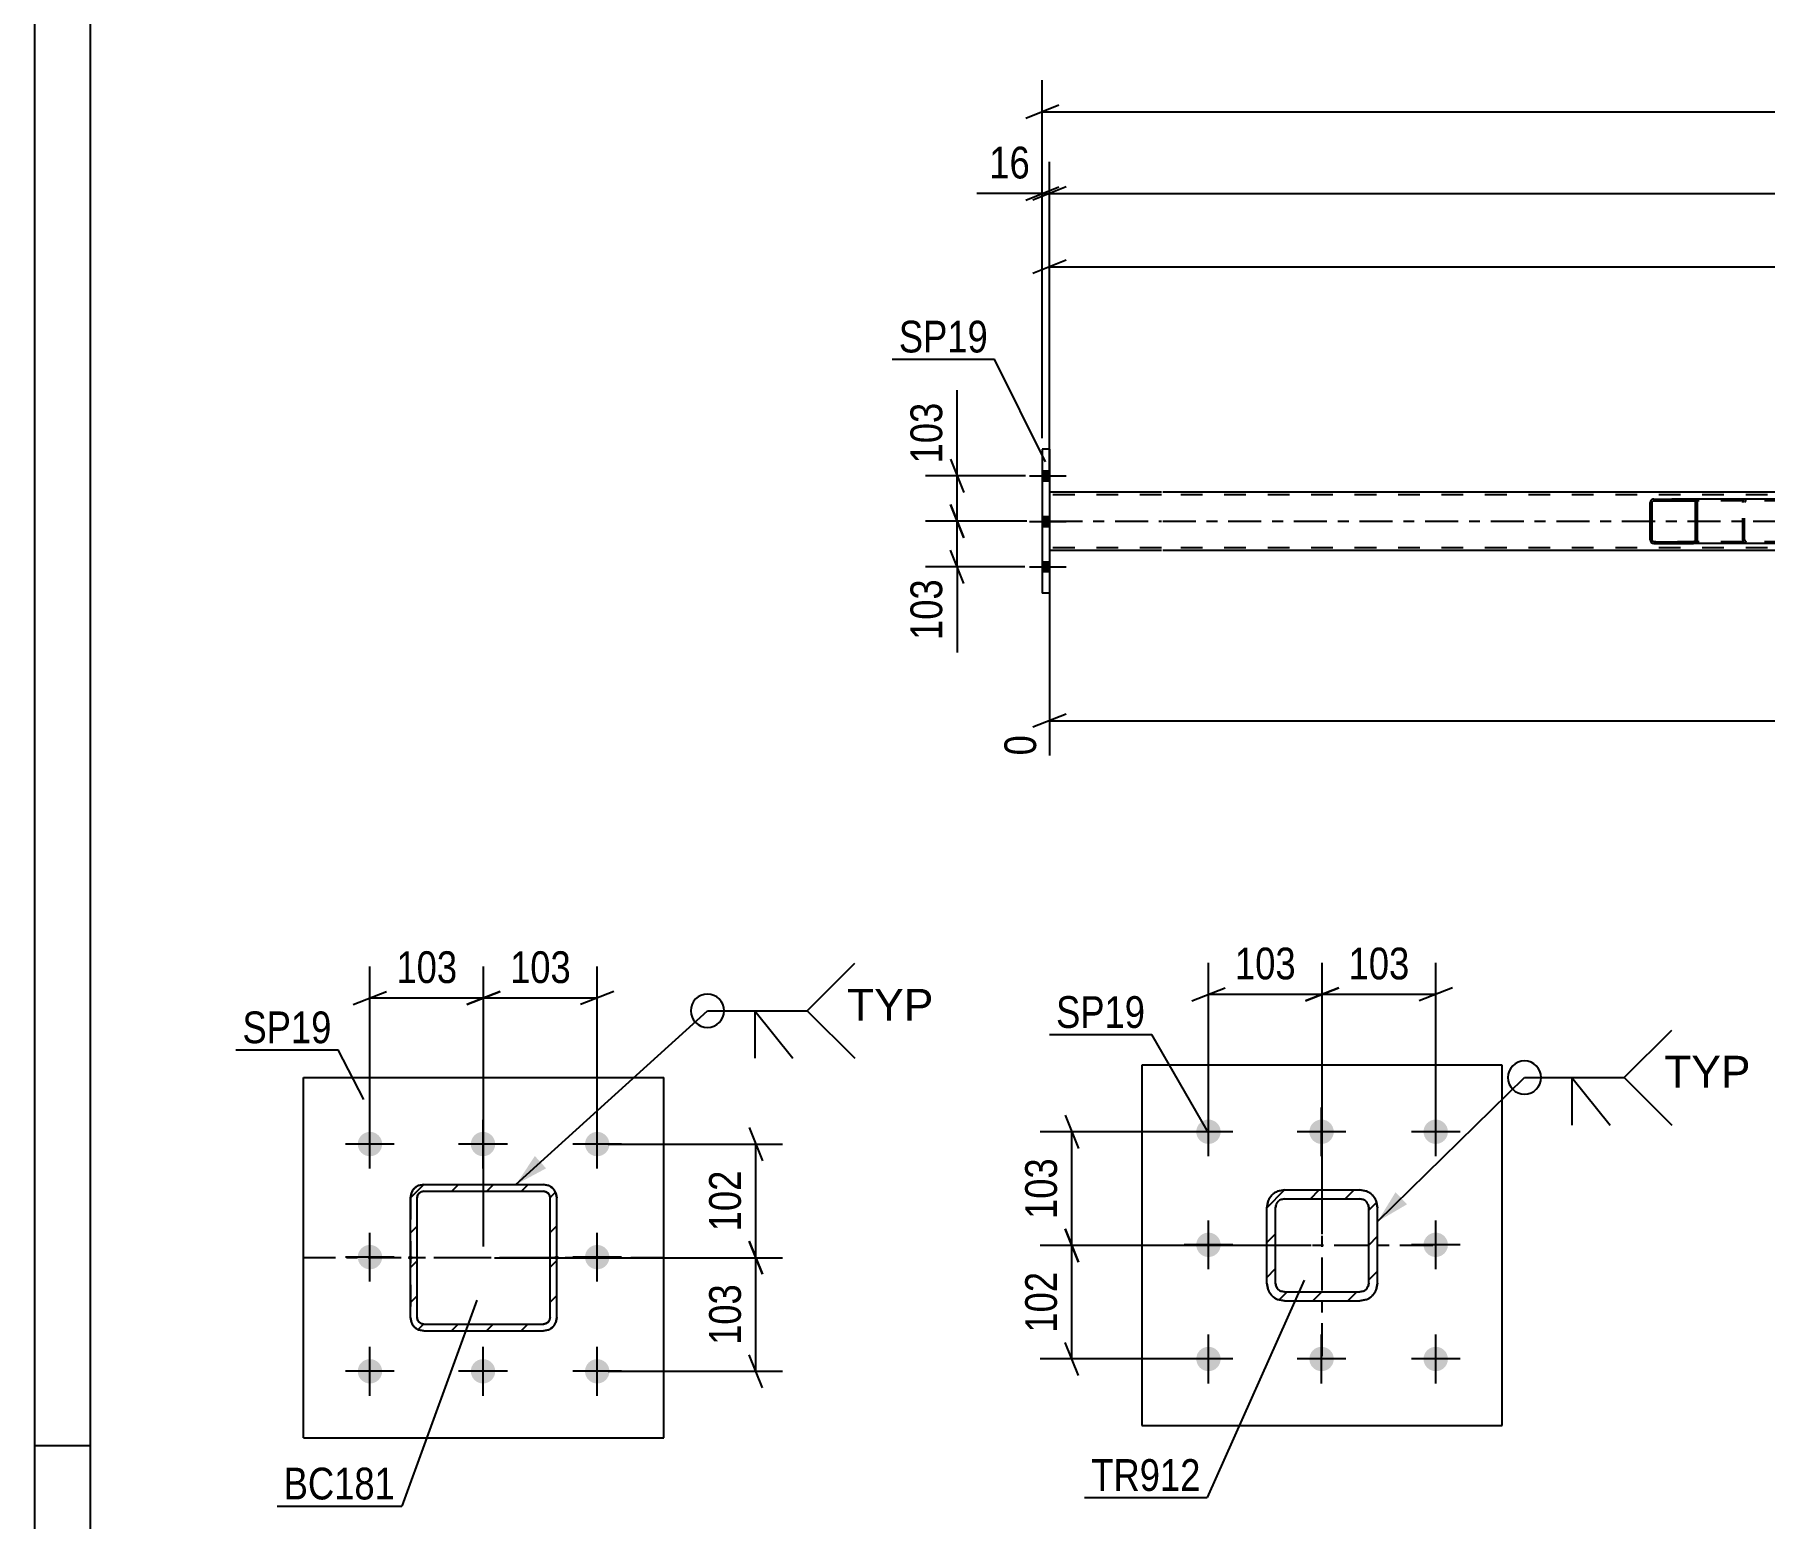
# Model space of a CAD drawing. Header units: millimetres. Extents: x 0 to 841, y 0 to 594.
# Drawn here: x 0 to 156, y 142.4 to 276.3 of the extents above; entities that cross this region are included whole.
import ezdxf

# ---------------------------------------------------------------- set-up
doc = ezdxf.new("R2010")
doc.units = ezdxf.units.MM
doc.linetypes.add('DXK_LINE_DOT2', pattern=[3.9198, 1.9599, -1.9599])
doc.linetypes.add('DXK_LINE_DOT3', pattern=[5.9187, 2.979, -0.9799, 0.9799, -0.9799])
doc.styles.add('Arial', font='ARIAL.TTF', dxfattribs={"height": 0.2})
doc.styles.add('Arial Narrow', font='ARIALN.TTF', dxfattribs={"height": 0.2})

# ---------------------------------------------------------------- blocks, each defined once
blk = doc.blocks.new('Unknown-318889357-1133')
at = {"color": 5, "linetype": 'Continuous'}
for p, q in [((0, 594), (0, 0)), ((5, 589), (5, 5)), ((5, 149), (0, 149))]:
    blk.add_line(p, q, dxfattribs=at)
blk = doc.blocks.new('Bolt-318889357-7244 - 7151')
at = {"linetype": 'Continuous'}
for points in [[(105.89, 176.23, -1), (105.89, 178.43, -1)], [(116.09, 176.23, -1), (116.09, 178.43, -1)], [(126.39, 176.23, -1), (126.39, 178.43, -1)], [(105.89, 166.03, -1), (105.89, 168.23, -1)], [(126.39, 166.03, -1), (126.39, 168.23, -1)], [(105.89, 155.73, -1), (105.89, 157.93, -1)], [(116.09, 155.73, -1), (116.09, 157.93, -1)], [(126.39, 155.73, -1), (126.39, 157.93, -1)]]:
    blk.add_hatch(color=1, dxfattribs=at).paths.add_polyline_path(points)
at = {"color": 1, "linetype": 'Continuous'}
for p, q in [((105.89, 175.13), (105.89, 179.53)), ((116.09, 175.13), (116.09, 179.53)), ((126.39, 175.13), (126.39, 179.53)), ((108.09, 177.33), (103.69, 177.33)), ((118.29, 177.33), (113.89, 177.33)), ((128.59, 177.33), (124.19, 177.33)), ((105.89, 164.93), (105.89, 169.33)), ((126.39, 164.93), (126.39, 169.33)), ((108.09, 167.13), (103.69, 167.13)), ((128.59, 167.13), (124.19, 167.13)), ((105.89, 154.63), (105.89, 159.03)), ((116.09, 154.63), (116.09, 159.03)), ((126.39, 154.63), (126.39, 159.03)), ((108.09, 156.83), (103.69, 156.83)), ((118.29, 156.83), (113.89, 156.83)), ((128.59, 156.83), (124.19, 156.83))]:
    blk.add_line(p, q, dxfattribs=at)
blk = doc.blocks.new('Part-318889357-7188 - 7151')
at = {"color": 2, "linetype": 'Continuous'}
for p, q in [((132.39, 183.33), (99.89, 183.33)), ((99.89, 183.33), (99.89, 150.83)), ((132.39, 150.83), (132.39, 183.33)), ((99.89, 150.83), (132.39, 150.83))]:
    blk.add_line(p, q, dxfattribs=at)
blk = doc.blocks.new('Part-318889357-7275 - 7151')
at = {"linetype": 'Continuous'}
h = blk.add_hatch(dxfattribs=at)
h.set_pattern_fill('', scale=0.7, style=0, pattern_type=0)
h.set_pattern_definition([(45, (112.7427, 172.0783), (-1.57154, 1.57154), [])])
h.paths.add_polyline_path([(119.54, 172.08), (112.74, 172.08), (112.13, 171.96), (111.61, 171.61), (111.26, 171.09), (111.14, 170.48), (111.14, 163.68), (111.26, 163.07), (111.61, 162.55), (112.13, 162.2), (112.74, 162.08), (119.54, 162.08), (120.15, 162.2), (120.67, 162.55), (121.02, 163.07), (121.14, 163.68), (121.14, 170.48), (121.02, 171.09), (120.67, 171.61), (120.15, 171.96)])
h.paths.add_polyline_path([(120.28, 170.78), (120.34, 170.48), (120.34, 163.68), (120.28, 163.37), (120.11, 163.11), (119.85, 162.94), (119.54, 162.88), (112.74, 162.88), (112.44, 162.94), (112.18, 163.11), (112, 163.37), (111.94, 163.68), (111.94, 170.48), (112, 170.78), (112.18, 171.04), (112.44, 171.22), (112.74, 171.28), (119.54, 171.28), (119.85, 171.22), (120.11, 171.04)])
at = {"color": 7, "linetype": 'DXK_LINE_DOT3'}
for p, q in [((116.14, 157.08), (116.14, 177.08)), ((126.14, 167.08), (106.14, 167.08))]:
    blk.add_line(p, q, dxfattribs=at)
at = {"color": 7, "linetype": 'DXK_LINE_DOT2'}
for p, q in [((112.13, 171.96), (112.74, 172.08)), ((112.74, 172.08), (119.54, 172.08)), ((119.54, 172.08), (120.15, 171.96)), ((111.14, 170.48), (111.26, 171.09)), ((111.14, 163.68), (111.14, 170.48)), ((112, 170.78), (111.94, 170.48)), ((111.94, 163.68), (111.94, 170.48)), ((112.74, 171.28), (112.44, 171.22)), ((112.74, 171.28), (119.54, 171.28)), ((119.85, 171.22), (119.54, 171.28)), ((120.34, 170.48), (120.28, 170.78)), ((120.34, 163.68), (120.34, 170.48)), ((121.02, 171.09), (121.14, 170.48)), ((121.14, 163.68), (121.14, 170.48)), ((111.26, 163.07), (111.14, 163.68)), ((111.94, 163.68), (112, 163.37)), ((112.44, 162.94), (112.74, 162.88)), ((112.74, 162.88), (119.54, 162.88)), ((119.54, 162.88), (119.85, 162.94)), ((120.28, 163.37), (120.34, 163.68)), ((121.14, 163.68), (121.02, 163.07)), ((112.74, 162.08), (112.13, 162.2)), ((112.74, 162.08), (119.54, 162.08)), ((120.15, 162.2), (119.54, 162.08))]:
    blk.add_line(p, q, dxfattribs=at)
at = {"color": 2, "linetype": 'Continuous'}
for p, q in [((112.74, 172.08), (112.13, 171.96)), ((112.74, 172.08), (119.54, 172.08)), ((120.15, 171.96), (119.54, 172.08)), ((111.26, 171.09), (111.14, 170.48)), ((111.14, 163.68), (111.14, 170.48)), ((111.94, 170.48), (112, 170.78)), ((111.94, 163.68), (111.94, 170.48)), ((112.44, 171.22), (112.74, 171.28)), ((112.74, 171.28), (119.54, 171.28)), ((119.54, 171.28), (119.85, 171.22)), ((120.28, 170.78), (120.34, 170.48)), ((120.34, 163.68), (120.34, 170.48)), ((121.14, 170.48), (121.02, 171.09)), ((121.14, 163.68), (121.14, 170.48)), ((111.14, 163.68), (111.26, 163.07)), ((112, 163.37), (111.94, 163.68)), ((112.74, 162.88), (112.44, 162.94)), ((112.74, 162.88), (119.54, 162.88)), ((119.85, 162.94), (119.54, 162.88)), ((120.34, 163.68), (120.28, 163.37)), ((121.02, 163.07), (121.14, 163.68)), ((112.13, 162.2), (112.74, 162.08)), ((112.74, 162.08), (119.54, 162.08)), ((119.54, 162.08), (120.15, 162.2))]:
    blk.add_line(p, q, dxfattribs=at)
at = {"color": 7, "linetype": 'DXK_LINE_DOT2'}
for centre, radius, start, end in [((112.74, 170.48), 1.6, 112.5, 157.5), ((119.54, 170.48), 1.6, 22.5, 67.5), ((112.74, 170.48), 0.8, 112.5, 157.5), ((119.54, 170.48), 0.8, 22.5, 67.5), ((112.74, 163.68), 1.6, 202.5, 247.5), ((112.74, 163.68), 0.8, 202.5, 247.5), ((119.54, 163.68), 0.8, 292.5, 337.5), ((119.54, 163.68), 1.6, 292.5, 337.5)]:
    blk.add_arc(centre, radius, start, end, dxfattribs=at)
at = {"color": 2, "linetype": 'Continuous'}
for centre, radius, start, end in [((112.74, 170.48), 1.6, 112.5, 157.5), ((119.54, 170.48), 1.6, 22.5, 67.5), ((112.74, 170.48), 0.8, 112.5, 157.5), ((119.54, 170.48), 0.8, 22.5, 67.5), ((112.74, 163.68), 1.6, 202.5, 247.5), ((112.74, 163.68), 0.8, 202.5, 247.5), ((119.54, 163.68), 0.8, 292.5, 337.5), ((119.54, 163.68), 1.6, 292.5, 337.5)]:
    blk.add_arc(centre, radius, start, end, dxfattribs=at)
blk = doc.blocks.new('Part-318889357-2939 - 2780')
at = {"color": 2, "linetype": 'Continuous'}
for p, q in [((91.54, 238.91), (90.9, 238.91)), ((90.9, 238.91), (90.9, 225.91)), ((91.54, 238.91), (91.54, 225.91)), ((91.54, 225.91), (90.9, 225.91))]:
    blk.add_line(p, q, dxfattribs=at)
blk = doc.blocks.new('Part-318889357-2941 - 2780')
at = {"linetype": 'Continuous'}
h = blk.add_hatch(dxfattribs=at)
h.set_pattern_fill('', scale=0.7, style=0, pattern_type=0)
h.set_pattern_definition([(45, (149.9633, 234.2122), (-1.57154, 1.57154), [])])
h.paths.add_polyline_path([(149.99, 234.09), (149.96, 234.21), (149.89, 234.32), (149.78, 234.39), (149.65, 234.41), (146.07, 234.41), (145.94, 234.39), (145.83, 234.32), (145.76, 234.21), (145.73, 234.09), (145.73, 230.73), (145.76, 230.61), (145.83, 230.5), (145.94, 230.43), (146.07, 230.41), (149.65, 230.41), (149.78, 230.43), (149.89, 230.5), (149.96, 230.61), (149.99, 230.73)])
h.paths.add_polyline_path([(149.81, 230.67), (149.77, 230.62), (149.71, 230.58), (149.65, 230.57), (146.07, 230.57), (146.01, 230.58), (145.95, 230.62), (145.92, 230.67), (145.9, 230.73), (145.9, 234.09), (145.92, 234.15), (145.95, 234.2), (146.01, 234.24), (146.07, 234.25), (149.65, 234.25), (149.71, 234.24), (149.77, 234.2), (149.81, 234.15), (149.82, 234.09), (149.82, 230.73)])
at = {"color": 2, "linetype": 'Continuous'}
for p, q in [((145.76, 234.21), (145.73, 234.09)), ((145.73, 230.73), (145.73, 234.09)), ((145.9, 234.09), (145.92, 234.15)), ((145.9, 230.73), (145.9, 234.09)), ((145.92, 234.15), (145.95, 234.2)), ((146.07, 234.41), (145.94, 234.39)), ((145.95, 234.2), (146.01, 234.24)), ((146.01, 234.24), (146.07, 234.25)), ((146.07, 234.41), (149.65, 234.41)), ((146.07, 234.25), (149.65, 234.25)), ((157.35, 234.41), (149.65, 234.41)), ((149.78, 234.39), (149.65, 234.41)), ((149.65, 234.25), (149.71, 234.24)), ((149.71, 234.24), (149.77, 234.2)), ((149.77, 234.2), (149.81, 234.15)), ((149.81, 234.15), (149.82, 234.09)), ((149.82, 230.73), (149.82, 234.09)), ((149.99, 234.09), (149.96, 234.21)), ((149.99, 230.73), (149.99, 234.09)), ((145.73, 230.73), (145.76, 230.61)), ((145.92, 230.67), (145.9, 230.73)), ((145.95, 230.62), (145.92, 230.67)), ((145.94, 230.43), (146.07, 230.41)), ((146.01, 230.58), (145.95, 230.62)), ((146.07, 230.57), (146.01, 230.58)), ((146.07, 230.57), (149.65, 230.57)), ((146.07, 230.41), (149.65, 230.41)), ((149.71, 230.58), (149.65, 230.57)), ((149.65, 230.41), (149.78, 230.43)), ((157.35, 230.41), (149.65, 230.41)), ((149.77, 230.62), (149.71, 230.58)), ((149.81, 230.67), (149.77, 230.62)), ((149.82, 230.73), (149.81, 230.67)), ((149.96, 230.61), (149.99, 230.73))]:
    blk.add_line(p, q, dxfattribs=at)
at = {"color": 7, "linetype": 'DXK_LINE_DOT2'}
for p, q in [((149.65, 234.41), (146.07, 234.41)), ((158, 234.25), (146.07, 234.25)), ((154.08, 234.09), (154.11, 234.21)), ((154.08, 230.73), (154.08, 234.09)), ((154.27, 234.15), (154.25, 234.09)), ((154.25, 230.73), (154.25, 234.09)), ((154.3, 234.2), (154.27, 234.15)), ((154.29, 234.39), (154.42, 234.41)), ((154.36, 234.24), (154.3, 234.2)), ((154.42, 234.25), (154.36, 234.24)), ((158, 234.41), (157.35, 234.41)), ((158, 234.41), (158.13, 234.39)), ((158.06, 234.24), (158, 234.25)), ((158.12, 234.2), (158.06, 234.24)), ((158.16, 234.15), (158.12, 234.2)), ((158.17, 234.09), (158.16, 234.15)), ((158.17, 230.73), (158.17, 234.09)), ((158.31, 234.21), (158.34, 234.09)), ((158.34, 234.09), (158.34, 230.73)), ((158, 230.57), (146.07, 230.57)), ((149.65, 230.41), (146.07, 230.41)), ((154.11, 230.61), (154.08, 230.73)), ((154.25, 230.73), (154.27, 230.67)), ((154.27, 230.67), (154.3, 230.62)), ((154.42, 230.41), (154.29, 230.43)), ((154.3, 230.62), (154.32, 230.61)), ((154.32, 230.61), (154.36, 230.58)), ((154.36, 230.58), (154.42, 230.57)), ((158, 230.41), (157.35, 230.41)), ((158, 230.57), (158.06, 230.58)), ((158.13, 230.43), (158, 230.41)), ((158.06, 230.58), (158.12, 230.62)), ((158.12, 230.62), (158.16, 230.67)), ((158.16, 230.67), (158.17, 230.73)), ((158.34, 230.73), (158.31, 230.61))]:
    blk.add_line(p, q, dxfattribs=at)
at = {"color": 2, "linetype": 'Continuous'}
for centre, start, end in [((146.06, 234.08), 110.7583, 155.68), ((149.66, 234.08), 24.32, 69.2417), ((146.06, 230.74), 204.32, 249.2417), ((149.66, 230.74), 290.7583, 335.68)]:
    blk.add_arc(centre, 0.331, start, end, dxfattribs=at)
at = {"color": 7, "linetype": 'DXK_LINE_DOT2'}
for centre, start, end in [((154.41, 234.08), 110.7583, 155.68), ((158.01, 234.08), 24.32, 69.2417), ((154.41, 230.74), 204.32, 249.2417), ((158.01, 230.74), 290.7583, 335.68)]:
    blk.add_arc(centre, 0.331, start, end, dxfattribs=at)
blk = doc.blocks.new('Part-318889357-3009 - 2780')
at = {"color": 2, "linetype": 'Continuous'}
for p, q in [((101.66, 235.05), (91.54, 235.05)), ((239.54, 235.05), (101.76, 235.05)), ((101.66, 229.77), (91.54, 229.77)), ((239.54, 229.77), (101.76, 229.77))]:
    blk.add_line(p, q, dxfattribs=at)
at = {"color": 7, "linetype": 'DXK_LINE_DOT2'}
for p, q in [((91.54, 235.05), (91.54, 229.77)), ((101.66, 234.81), (91.54, 234.81)), ((763.88, 234.81), (101.76, 234.81)), ((101.66, 230.01), (91.54, 230.01)), ((763.88, 230.01), (101.76, 230.01))]:
    blk.add_line(p, q, dxfattribs=at)
at = {"color": 7, "linetype": 'DXK_LINE_DOT3'}
for p, q in [((91.54, 232.41), (101.66, 232.41)), ((101.76, 232.41), (763.88, 232.41))]:
    blk.add_line(p, q, dxfattribs=at)
blk = doc.blocks.new('Bolt-318889357-3056 - 2780')
at = {"linetype": 'Continuous'}
for points in [[(91.54, 236.07), (91.54, 236.95), (90.9, 236.95), (90.9, 236.07)], [(91.54, 236.07), (91.54, 236.95), (90.9, 236.95), (90.9, 236.07)], [(91.54, 236.07), (91.54, 236.95), (90.9, 236.95), (90.9, 236.07)], [(91.54, 231.95), (91.54, 232.83), (90.9, 232.83), (90.9, 231.95)], [(91.54, 231.95), (91.54, 232.83), (90.9, 232.83), (90.9, 231.95)], [(91.54, 227.87), (91.54, 228.75), (90.9, 228.75), (90.9, 227.87)], [(91.54, 227.87), (91.54, 228.75), (90.9, 228.75), (90.9, 227.87)], [(91.54, 227.87), (91.54, 228.75), (90.9, 228.75), (90.9, 227.87)]]:
    blk.add_hatch(color=1, dxfattribs=at).paths.add_polyline_path(points)
at = {"color": 1, "linetype": 'Continuous'}
for p, q in [((89.74, 236.51), (93.06, 236.51)), ((89.74, 236.51), (93.06, 236.51)), ((89.74, 236.51), (93.06, 236.51)), ((90.9, 236.95), (91.54, 236.95)), ((90.9, 236.95), (91.54, 236.95)), ((90.9, 236.95), (91.54, 236.95)), ((90.9, 236.07), (91.54, 236.07)), ((90.9, 236.07), (91.54, 236.07)), ((90.9, 236.07), (91.54, 236.07)), ((90.9, 232.83), (91.54, 232.83)), ((90.9, 232.83), (91.54, 232.83)), ((89.74, 232.39), (93.06, 232.39)), ((89.74, 232.39), (93.06, 232.39)), ((90.9, 231.95), (91.54, 231.95)), ((90.9, 231.95), (91.54, 231.95)), ((89.74, 228.31), (93.06, 228.31)), ((89.74, 228.31), (93.06, 228.31)), ((89.74, 228.31), (93.06, 228.31)), ((90.9, 228.75), (91.54, 228.75)), ((90.9, 228.75), (91.54, 228.75)), ((90.9, 228.75), (91.54, 228.75)), ((90.9, 227.87), (91.54, 227.87)), ((90.9, 227.87), (91.54, 227.87)), ((90.9, 227.87), (91.54, 227.87))]:
    blk.add_line(p, q, dxfattribs=at)
blk = doc.blocks.new('Bolt-318889357-1824 - 1778')
at = {"linetype": 'Continuous'}
for points in [[(30.25, 175.12, -1), (30.25, 177.32, -1)], [(40.45, 175.12, -1), (40.45, 177.32, -1)], [(50.75, 175.12, -1), (50.75, 177.32, -1)], [(30.25, 164.92, -1), (30.25, 167.12, -1)], [(50.75, 164.92, -1), (50.75, 167.12, -1)], [(30.25, 154.62, -1), (30.25, 156.82, -1)], [(40.45, 154.62, -1), (40.45, 156.82, -1)], [(50.75, 154.62, -1), (50.75, 156.82, -1)]]:
    blk.add_hatch(color=1, dxfattribs=at).paths.add_polyline_path(points)
at = {"color": 1, "linetype": 'Continuous'}
for p, q in [((30.25, 174.02), (30.25, 178.42)), ((40.45, 174.02), (40.45, 178.42)), ((50.75, 174.02), (50.75, 178.42)), ((32.45, 176.22), (28.05, 176.22)), ((42.65, 176.22), (38.25, 176.22)), ((52.95, 176.22), (48.55, 176.22)), ((30.25, 163.82), (30.25, 168.22)), ((50.75, 163.82), (50.75, 168.22)), ((32.45, 166.02), (28.05, 166.02)), ((52.95, 166.02), (48.55, 166.02)), ((30.25, 153.52), (30.25, 157.92)), ((40.45, 153.52), (40.45, 157.92)), ((50.75, 153.52), (50.75, 157.92)), ((32.45, 155.72), (28.05, 155.72)), ((42.65, 155.72), (38.25, 155.72)), ((52.95, 155.72), (48.55, 155.72))]:
    blk.add_line(p, q, dxfattribs=at)
blk = doc.blocks.new('Part-318889357-1822 - 1778')
at = {"linetype": 'Continuous'}
for points in [[(33.9, 165.87, -1), (33.9, 166.07, -1)], [(47.1, 165.87, -1), (47.1, 166.07, -1)]]:
    blk.add_hatch(color=30, dxfattribs=at).paths.add_polyline_path(points)
at = {"color": 2, "linetype": 'Continuous'}
for p, q in [((24.25, 149.72), (24.25, 182.22)), ((24.25, 182.22), (56.75, 182.22)), ((56.75, 149.72), (56.75, 182.22)), ((24.25, 149.72), (56.75, 149.72))]:
    blk.add_line(p, q, dxfattribs=at)
at = {"color": 7, "linetype": 'DXK_LINE_DOT3'}
blk.add_line((56.75, 165.97), (24.25, 165.97), dxfattribs=at)
at = {"color": 30, "linetype": 'DXK_LINE_DOT3'}
blk.add_line((47.1, 165.97), (33.9, 165.97), dxfattribs=at)
at = {"color": 30, "linetype": 'Continuous'}
for centre in [(33.9, 165.97), (47.1, 165.97)]:
    blk.add_circle(centre, 0.1, dxfattribs=at)
blk = doc.blocks.new('Part-318889357-1897 - 1778')
at = {"linetype": 'Continuous'}
h = blk.add_hatch(dxfattribs=at)
h.set_pattern_fill('', scale=0.7, style=0, pattern_type=0)
h.set_pattern_definition([(45, (35.1023, 172.5697), (-1.57154, 1.57154), [])])
h.paths.add_polyline_path([(45.9, 172.57), (35.1, 172.57), (34.64, 172.48), (34.25, 172.22), (33.99, 171.83), (33.9, 171.37), (33.9, 160.57), (33.99, 160.11), (34.25, 159.72), (34.64, 159.46), (35.1, 159.37), (45.9, 159.37), (46.36, 159.46), (46.75, 159.72), (47.01, 160.11), (47.1, 160.57), (47.1, 171.37), (47.01, 171.83), (46.75, 172.22), (46.36, 172.48)])
h.paths.add_polyline_path([(46.46, 171.6), (46.5, 171.37), (46.5, 160.57), (46.46, 160.34), (46.33, 160.15), (46.13, 160.02), (45.9, 159.97), (35.1, 159.97), (34.87, 160.02), (34.68, 160.15), (34.55, 160.34), (34.5, 160.57), (34.5, 171.37), (34.55, 171.6), (34.68, 171.79), (34.87, 171.92), (35.1, 171.97), (45.9, 171.97), (46.13, 171.92), (46.33, 171.79)])
at = {"color": 7, "linetype": 'DXK_LINE_DOT2'}
for p, q in [((33.9, 171.37), (33.99, 171.83)), ((34.68, 171.79), (34.55, 171.6)), ((34.64, 172.48), (35.1, 172.57)), ((34.87, 171.92), (34.68, 171.79)), ((35.1, 171.97), (34.87, 171.92)), ((35.1, 172.57), (45.9, 172.57)), ((35.1, 171.97), (45.9, 171.97)), ((45.9, 172.57), (46.36, 172.48)), ((46.13, 171.92), (45.9, 171.97)), ((46.33, 171.79), (46.13, 171.92)), ((46.46, 171.6), (46.33, 171.79)), ((47.01, 171.83), (47.1, 171.37)), ((33.9, 171.37), (33.9, 160.57)), ((34.55, 171.6), (34.5, 171.37)), ((34.5, 160.57), (34.5, 171.37)), ((46.5, 171.37), (46.46, 171.6)), ((46.5, 160.57), (46.5, 171.37)), ((47.1, 160.57), (47.1, 171.37)), ((33.99, 160.11), (33.9, 160.57)), ((34.5, 160.57), (34.55, 160.34)), ((34.55, 160.34), (34.68, 160.15)), ((35.1, 159.37), (34.64, 159.46)), ((34.68, 160.15), (34.87, 160.02)), ((34.87, 160.02), (35.1, 159.97)), ((35.1, 159.97), (45.9, 159.97)), ((35.1, 159.37), (45.9, 159.37)), ((45.9, 159.97), (46.13, 160.02)), ((46.36, 159.46), (45.9, 159.37)), ((46.13, 160.02), (46.33, 160.15)), ((46.33, 160.15), (46.46, 160.34)), ((46.46, 160.34), (46.5, 160.57)), ((47.1, 160.57), (47.01, 160.11))]:
    blk.add_line(p, q, dxfattribs=at)
at = {"color": 2, "linetype": 'Continuous'}
for p, q in [((33.99, 171.83), (33.9, 171.37)), ((34.55, 171.6), (34.68, 171.79)), ((35.1, 172.57), (34.64, 172.48)), ((34.68, 171.79), (34.87, 171.92)), ((34.87, 171.92), (35.1, 171.97)), ((35.1, 172.57), (35.1, 172.57)), ((35.1, 172.57), (45.9, 172.57)), ((35.1, 171.97), (35.1, 171.97)), ((35.1, 171.97), (45.9, 171.97)), ((45.9, 172.57), (45.9, 172.57)), ((46.36, 172.48), (45.9, 172.57)), ((45.9, 171.97), (45.9, 171.97)), ((45.9, 171.97), (46.13, 171.92)), ((46.13, 171.92), (46.33, 171.79)), ((46.33, 171.79), (46.46, 171.6)), ((47.1, 171.37), (47.01, 171.83)), ((33.9, 171.37), (33.9, 171.37)), ((33.9, 160.57), (33.9, 171.37)), ((34.5, 171.37), (34.55, 171.6)), ((34.5, 171.37), (34.5, 171.37)), ((34.5, 160.57), (34.5, 171.37)), ((46.46, 171.6), (46.5, 171.37)), ((46.5, 171.37), (46.5, 171.37)), ((46.5, 160.57), (46.5, 171.37)), ((47.1, 171.37), (47.1, 171.37)), ((47.1, 160.57), (47.1, 171.37)), ((33.9, 160.57), (33.9, 160.57)), ((33.9, 160.57), (33.99, 160.11)), ((34.5, 160.57), (34.5, 160.57)), ((34.55, 160.34), (34.5, 160.57)), ((34.68, 160.15), (34.55, 160.34)), ((34.64, 159.46), (35.1, 159.37)), ((34.87, 160.02), (34.68, 160.15)), ((35.1, 159.97), (34.87, 160.02)), ((35.1, 159.97), (35.1, 159.97)), ((35.1, 159.97), (45.9, 159.97)), ((35.1, 159.37), (35.1, 159.37)), ((35.1, 159.37), (45.9, 159.37)), ((46.13, 160.02), (45.9, 159.97)), ((45.9, 159.97), (45.9, 159.97)), ((45.9, 159.37), (46.36, 159.46)), ((45.9, 159.37), (45.9, 159.37)), ((46.33, 160.15), (46.13, 160.02)), ((46.46, 160.34), (46.33, 160.15)), ((46.5, 160.57), (46.46, 160.34)), ((46.5, 160.57), (46.5, 160.57)), ((47.01, 160.11), (47.1, 160.57)), ((47.1, 160.57), (47.1, 160.57))]:
    blk.add_line(p, q, dxfattribs=at)
at = {"color": 7, "linetype": 'DXK_LINE_DOT3'}
blk.add_line((40.5, 165.97), (40.5, 165.97), dxfattribs=at)
at = {"color": 7, "linetype": 'DXK_LINE_DOT2'}
for centre, start, end in [((35.1, 171.37), 112.5, 157.5), ((45.9, 171.37), 22.5, 67.5), ((35.1, 160.57), 202.5, 247.5), ((45.9, 160.57), 292.5, 337.5)]:
    blk.add_arc(centre, 1.2, start, end, dxfattribs=at)
at = {"color": 2, "linetype": 'Continuous'}
for centre, start, end in [((35.1, 171.37), 112.5, 157.5), ((45.9, 171.37), 22.5, 67.5), ((35.1, 160.57), 202.5, 247.5), ((45.9, 160.57), 292.5, 337.5)]:
    blk.add_arc(centre, 1.2, start, end, dxfattribs=at)
blk = doc.blocks.new('StraightDimension-318889357-7382 - 7151')
at = {"color": 7, "linetype": 'Continuous'}
for p, q in [((116.14, 168.08), (116.14, 192.58)), ((126.39, 178.33), (126.39, 192.58)), ((114.64, 189.13), (117.64, 190.33)), ((116.14, 189.73), (126.39, 189.73)), ((127.89, 190.33), (124.89, 189.13))]:
    blk.add_line(p, q, dxfattribs=at)
at = {"color": 0}
blk.add_wipeout([(124.61, 190.48), (124.61, 194.68), (117.93, 194.68), (117.93, 190.48)], dxfattribs=at)
at = {"color": 3, "style": 'Arial Narrow'}
blk.add_text('103', height=2.863, dxfattribs=at).set_placement((118.53, 191.08))
blk = doc.blocks.new('StraightDimension-318889357-7330 - 7151')
at = {"color": 7, "linetype": 'Continuous'}
for p, q in [((92.97, 178.83), (94.17, 175.83)), ((104.89, 177.33), (90.72, 177.33)), ((93.57, 167.08), (93.57, 177.33)), ((94.17, 165.58), (92.97, 168.58)), ((115.14, 167.08), (90.72, 167.08))]:
    blk.add_line(p, q, dxfattribs=at)
at = {"color": 0}
blk.add_wipeout([(92.82, 175.55), (88.62, 175.55), (88.62, 168.86), (92.82, 168.86)], dxfattribs=at)
at = {"color": 3, "style": 'Arial Narrow'}
blk.add_text('103', height=2.863, rotation=90.0002, dxfattribs=at).set_placement((92.22, 169.46))
blk = doc.blocks.new('StraightDimension-318889357-7347 - 7151')
at = {"color": 7, "linetype": 'Continuous'}
for p, q in [((92.97, 168.58), (94.17, 165.58)), ((115.14, 167.08), (90.72, 167.08)), ((93.57, 156.83), (93.57, 167.08)), ((94.17, 155.33), (92.97, 158.33)), ((104.89, 156.83), (90.72, 156.83))]:
    blk.add_line(p, q, dxfattribs=at)
at = {"color": 0}
blk.add_wipeout([(92.82, 165.3), (88.62, 165.3), (88.62, 158.61), (92.82, 158.61)], dxfattribs=at)
at = {"color": 3, "style": 'Arial Narrow'}
blk.add_text('102', height=2.863, rotation=90.0002, dxfattribs=at).set_placement((92.22, 159.21))
blk = doc.blocks.new('StraightDimension-318889357-7365 - 7151')
at = {"color": 7, "linetype": 'Continuous'}
for p, q in [((105.89, 178.33), (105.89, 192.58)), ((116.14, 168.08), (116.14, 192.58)), ((104.39, 189.13), (107.39, 190.33)), ((105.89, 189.73), (116.14, 189.73)), ((117.64, 190.33), (114.64, 189.13))]:
    blk.add_line(p, q, dxfattribs=at)
at = {"color": 0}
blk.add_wipeout([(114.36, 190.48), (114.36, 194.68), (107.68, 194.68), (107.68, 190.48)], dxfattribs=at)
at = {"color": 3, "style": 'Arial Narrow'}
blk.add_text('103', height=2.863, dxfattribs=at).set_placement((108.28, 191.08))
blk = doc.blocks.new('StraightDimension-318889357-14795 - 2780')
at = {"color": 7, "linetype": 'Continuous'}
for p, q in [((90.9, 239.91), (90.9, 264.84)), ((91.54, 239.91), (91.54, 264.84)), ((89.4, 261.39), (92.4, 262.59)), ((93.04, 262.59), (90.04, 261.39)), ((90.9, 261.99), (91.54, 261.99))]:
    blk.add_line(p, q, dxfattribs=at)
at = {"color": 0}
blk.add_wipeout([(90.38, 262.74), (90.38, 266.94), (85.52, 266.94), (85.52, 262.74)], dxfattribs=at)
at = {"color": 7, "linetype": 'Continuous'}
blk.add_line((90.9, 261.99), (85, 261.99), dxfattribs=at)
blk.add_line((90.9, 261.99), (85, 261.99), dxfattribs=at)
at = {"color": 3, "style": 'Arial Narrow'}
blk.add_text('16', height=2.863, dxfattribs=at).set_placement((86.12, 263.34))
blk = doc.blocks.new('StraightDimension-318889357-3206 - 2780')
at = {"color": 7, "linetype": 'Continuous'}
for p, q in [((91.54, 236.05), (91.54, 258.22)), ((240.34, 243.65), (240.34, 258.22)), ((93.04, 255.97), (90.04, 254.77)), ((238.84, 254.77), (241.84, 255.97)), ((91.54, 255.37), (240.34, 255.37))]:
    blk.add_line(p, q, dxfattribs=at)
at = {"color": 0}
blk.add_wipeout([(170.2, 256.12), (170.2, 260.32), (161.69, 260.32), (161.69, 256.12)], dxfattribs=at)
at = {"color": 3, "style": 'Arial Narrow'}
blk.add_text('3793', height=2.863, dxfattribs=at).set_placement((162.29, 256.72))
blk = doc.blocks.new('StraightDimension-318889357-3179 - 2780')
at = {"color": 7, "linetype": 'Continuous'}
for p, q in [((82.62, 233.91), (83.82, 230.91)), ((89.5, 232.41), (80.37, 232.41)), ((83.22, 228.31), (83.22, 232.41)), ((83.82, 226.81), (82.62, 229.81)), ((89.31, 228.31), (80.37, 228.31))]:
    blk.add_line(p, q, dxfattribs=at)
at = {"color": 0}
blk.add_wipeout([(82.47, 227.78), (78.27, 227.78), (78.27, 221.1), (82.47, 221.1)], dxfattribs=at)
at = {"color": 7, "linetype": 'Continuous'}
blk.add_line((83.22, 228.31), (83.22, 220.58), dxfattribs=at)
blk.add_line((83.22, 228.31), (83.22, 220.58), dxfattribs=at)
at = {"color": 3, "style": 'Arial Narrow'}
blk.add_text('103', height=2.863, rotation=90.0002, dxfattribs=at).set_placement((81.87, 221.7))
blk = doc.blocks.new('StraightDimension-318889357-3111 - 2780')
at = {"color": 7, "linetype": 'Continuous'}
for p, q in [((91.54, 228.77), (91.54, 211.29)), ((240.34, 220.37), (240.34, 205.81)), ((93.04, 215.02), (90.04, 213.82)), ((91.54, 214.42), (240.34, 214.42)), ((238.84, 213.82), (241.84, 215.02))]:
    blk.add_line(p, q, dxfattribs=at)
at = {"color": 0}
blk.add_wipeout([(170.2, 215.17), (170.2, 219.37), (161.69, 219.37), (161.69, 215.17)], dxfattribs=at)
at = {"color": 0, "linetype": 'Continuous'}
for points in [[(90.94, 213.72), (86.74, 213.72), (86.74, 210.69), (90.94, 210.69)], [(239.74, 213.72), (235.54, 213.72), (235.54, 205.21), (239.74, 205.21)]]:
    blk.add_wipeout(points, dxfattribs=at)
at = {"color": 3, "style": 'Arial Narrow'}
blk.add_text('3793', height=2.863, dxfattribs=at).set_placement((162.29, 215.77))
at = {"color": 3, "linetype": 'Continuous', "style": 'Arial Narrow'}
for s, height, p in [('0', 2.86, (90.34, 211.29)), ('3793', 2.863, (239.14, 205.81))]:
    blk.add_text(s, height=height, rotation=90.0002, dxfattribs=at).set_placement(p)
blk = doc.blocks.new('StraightDimension-318889357-3192 - 2780')
at = {"color": 7, "linetype": 'Continuous'}
for p, q in [((82.62, 238.01), (83.82, 235.01)), ((89.37, 236.51), (80.37, 236.51)), ((83.22, 232.41), (83.22, 236.51)), ((83.82, 230.91), (82.62, 233.91)), ((89.5, 232.41), (80.37, 232.41))]:
    blk.add_line(p, q, dxfattribs=at)
at = {"color": 0}
blk.add_wipeout([(82.47, 243.72), (78.27, 243.72), (78.27, 237.03), (82.47, 237.03)], dxfattribs=at)
at = {"color": 7, "linetype": 'Continuous'}
blk.add_line((83.22, 236.51), (83.22, 244.24), dxfattribs=at)
blk.add_line((83.22, 236.51), (83.22, 244.24), dxfattribs=at)
at = {"color": 3, "style": 'Arial Narrow'}
blk.add_text('103', height=2.863, rotation=90.0002, dxfattribs=at).set_placement((81.87, 237.63))
blk = doc.blocks.new('StraightDimension-318889357-3225 - 2780')
at = {"color": 7, "linetype": 'Continuous'}
for p, q in [((90.9, 239.91), (90.9, 272.21)), ((92.4, 269.96), (89.4, 268.76)), ((90.9, 269.36), (774.74, 269.36))]:
    blk.add_line(p, q, dxfattribs=at)
blk = doc.blocks.new('StraightDimension-318889357-14794 - 2780')
at = {"color": 7, "linetype": 'Continuous'}
for p, q in [((91.54, 239.91), (91.54, 264.84)), ((93.04, 262.59), (90.04, 261.39)), ((91.54, 261.99), (774.1, 261.99))]:
    blk.add_line(p, q, dxfattribs=at)
blk = doc.blocks.new('StraightDimension-318889357-1977 - 1778')
at = {"color": 7, "linetype": 'Continuous'}
for p, q in [((30.25, 177.22), (30.25, 192.25)), ((40.5, 166.97), (40.5, 192.25)), ((28.75, 188.8), (31.75, 190)), ((30.25, 189.4), (40.5, 189.4)), ((42, 190), (39, 188.8))]:
    blk.add_line(p, q, dxfattribs=at)
at = {"color": 0}
blk.add_wipeout([(38.72, 190.15), (38.72, 194.35), (32.04, 194.35), (32.04, 190.15)], dxfattribs=at)
at = {"color": 3, "style": 'Arial Narrow'}
blk.add_text('103', height=2.863, dxfattribs=at).set_placement((32.64, 190.75))
blk = doc.blocks.new('StraightDimension-318889357-1985 - 1778')
at = {"color": 7, "linetype": 'Continuous'}
for p, q in [((40.5, 166.97), (40.5, 192.25)), ((50.75, 177.22), (50.75, 192.25)), ((39, 188.8), (42, 190)), ((40.5, 189.4), (50.75, 189.4)), ((52.25, 190), (49.25, 188.8))]:
    blk.add_line(p, q, dxfattribs=at)
at = {"color": 0}
blk.add_wipeout([(48.97, 190.15), (48.97, 194.35), (42.29, 194.35), (42.29, 190.15)], dxfattribs=at)
at = {"color": 3, "style": 'Arial Narrow'}
blk.add_text('103', height=2.863, dxfattribs=at).set_placement((42.89, 190.75))
blk = doc.blocks.new('StraightDimension-318889357-1994 - 1778')
at = {"color": 7, "linetype": 'Continuous'}
for p, q in [((64.46, 167.47), (65.66, 164.47)), ((41.5, 165.97), (67.46, 165.97)), ((65.06, 155.72), (65.06, 165.97)), ((65.66, 154.22), (64.46, 157.22)), ((51.75, 155.72), (67.46, 155.72))]:
    blk.add_line(p, q, dxfattribs=at)
at = {"color": 0}
blk.add_wipeout([(64.31, 164.19), (60.11, 164.19), (60.11, 157.5), (64.31, 157.5)], dxfattribs=at)
at = {"color": 3, "style": 'Arial Narrow'}
blk.add_text('103', height=2.863, rotation=90.0002, dxfattribs=at).set_placement((63.71, 158.1))
blk = doc.blocks.new('StraightDimension-318889357-2002 - 1778')
at = {"color": 7, "linetype": 'Continuous'}
for p, q in [((64.46, 177.72), (65.66, 174.72)), ((51.75, 176.22), (67.46, 176.22)), ((65.06, 165.97), (65.06, 176.22)), ((65.66, 164.47), (64.46, 167.47)), ((41.5, 165.97), (67.46, 165.97))]:
    blk.add_line(p, q, dxfattribs=at)
at = {"color": 0}
blk.add_wipeout([(64.31, 174.44), (60.11, 174.44), (60.11, 167.75), (64.31, 167.75)], dxfattribs=at)
at = {"color": 3, "style": 'Arial Narrow'}
blk.add_text('102', height=2.863, rotation=90.0002, dxfattribs=at).set_placement((63.71, 168.35))
blk = doc.blocks.new('Mark-318889357-7184 - 7151')
at = {"color": 0}
blk.add_wipeout([(100.18, 186.7), (100.18, 189.7), (92.14, 189.7), (92.14, 186.7)], dxfattribs=at)
blk.add_wipeout([(100.18, 186.7), (100.18, 189.7), (92.14, 189.7), (92.14, 186.7)], dxfattribs=at)
at = {"color": 30, "linetype": 'Continuous'}
for p in [(91.54, 186.1), (105.78, 177.44)]:
    blk.add_line(p, (100.78, 186.1), dxfattribs=at)
at = {"color": 3, "style": 'Arial Narrow'}
blk.add_text('SP19', height=2.863, dxfattribs=at).set_placement((92.14, 186.7))
blk = doc.blocks.new('Mark-318889357-7271 - 7151')
at = {"color": 0}
blk.add_wipeout([(105.18, 144.93), (105.18, 147.93), (95.32, 147.93), (95.32, 144.93)], dxfattribs=at)
blk.add_wipeout([(105.18, 144.93), (105.18, 147.93), (95.32, 147.93), (95.32, 144.93)], dxfattribs=at)
at = {"color": 30, "linetype": 'Continuous'}
for p in [(114.51, 163.93), (94.72, 144.33)]:
    blk.add_line(p, (105.78, 144.33), dxfattribs=at)
at = {"color": 3, "style": 'Arial Narrow'}
blk.add_text('TR912', height=2.863, dxfattribs=at).set_placement((95.32, 144.93))
blk = doc.blocks.new('WeldMark-318889357-7399 - 7151')
at = {"linetype": 'Continuous'}
blk.add_hatch(color=30, dxfattribs=at).paths.add_polyline_path([(123.81, 170.79), (121.14, 169.23), (122.76, 171.87)])
at = {"color": 30, "linetype": 'Continuous'}
for p, q in [((121.14, 169.23), (134.4, 182.22)), ((134.4, 182.22), (143.4, 182.22))]:
    blk.add_line(p, q, dxfattribs=at)
at = {"color": 3, "linetype": 'Continuous'}
for q in [(142.11, 177.94), (138.68, 177.94)]:
    blk.add_line((138.68, 182.22), q, dxfattribs=at)
for start, end in [(90, 270), (270, 90)]:
    blk.add_arc((134.4, 182.22), 1.5, start, end, dxfattribs=at)
at = {"color": 0, "linetype": 'Continuous'}
blk.add_wipeout([(154.77, 181.32), (154.77, 184.32), (147, 184.32), (147, 181.32)], dxfattribs=at)
blk.add_wipeout([(154.77, 181.32), (154.77, 184.32), (147, 184.32), (147, 181.32)], dxfattribs=at)
at = {"color": 3, "linetype": 'Continuous'}
for q in [(147.68, 186.51), (147.68, 177.94)]:
    blk.add_line((143.4, 182.22), q, dxfattribs=at)
at = {"color": 3, "linetype": 'Continuous', "style": 'Arial'}
blk.add_text('TYP', height=2.865, dxfattribs=at).set_placement((147, 181.32))
blk = doc.blocks.new('Mark-318889357-2935 - 2780')
at = {"color": 0}
blk.add_wipeout([(86, 247.64), (86, 250.64), (77.96, 250.64), (77.96, 247.64)], dxfattribs=at)
blk.add_wipeout([(86, 247.64), (86, 250.64), (77.96, 250.64), (77.96, 247.64)], dxfattribs=at)
at = {"color": 30, "linetype": 'Continuous'}
for p in [(77.36, 247.04), (91.19, 237.77)]:
    blk.add_line(p, (86.6, 247.04), dxfattribs=at)
at = {"color": 3, "style": 'Arial Narrow'}
blk.add_text('SP19', height=2.863, dxfattribs=at).set_placement((77.96, 247.64))
blk = doc.blocks.new('Mark-318889357-1818 - 1778')
at = {"color": 0}
blk.add_wipeout([(26.79, 185.32), (26.79, 188.32), (18.75, 188.32), (18.75, 185.32)], dxfattribs=at)
blk.add_wipeout([(26.79, 185.32), (26.79, 188.32), (18.75, 188.32), (18.75, 185.32)], dxfattribs=at)
at = {"color": 30, "linetype": 'Continuous'}
for p in [(18.15, 184.72), (29.71, 180.25)]:
    blk.add_line(p, (27.39, 184.72), dxfattribs=at)
at = {"color": 3, "style": 'Arial Narrow'}
blk.add_text('SP19', height=2.863, dxfattribs=at).set_placement((18.75, 185.32))
blk = doc.blocks.new('WeldMark-318889357-2010 - 1778')
at = {"linetype": 'Continuous'}
blk.add_hatch(color=30, dxfattribs=at).paths.add_polyline_path([(46.14, 174.03), (43.42, 172.57), (45.13, 175.14)])
at = {"color": 30, "linetype": 'Continuous'}
for p, q in [((43.42, 172.57), (60.69, 188.25)), ((60.69, 188.25), (69.69, 188.25))]:
    blk.add_line(p, q, dxfattribs=at)
at = {"color": 3, "linetype": 'Continuous'}
for q in [(68.4, 183.96), (64.98, 183.96)]:
    blk.add_line((64.98, 188.25), q, dxfattribs=at)
for start, end in [(90, 270), (270, 90)]:
    blk.add_arc((60.69, 188.25), 1.5, start, end, dxfattribs=at)
at = {"color": 0, "linetype": 'Continuous'}
blk.add_wipeout([(81.07, 187.35), (81.07, 190.35), (73.29, 190.35), (73.29, 187.35)], dxfattribs=at)
blk.add_wipeout([(81.07, 187.35), (81.07, 190.35), (73.29, 190.35), (73.29, 187.35)], dxfattribs=at)
at = {"color": 3, "linetype": 'Continuous'}
for q in [(73.98, 192.53), (73.98, 183.96)]:
    blk.add_line((69.69, 188.25), q, dxfattribs=at)
at = {"color": 3, "linetype": 'Continuous', "style": 'Arial'}
blk.add_text('TYP', height=2.865, dxfattribs=at).set_placement((73.29, 187.35))
blk = doc.blocks.new('Mark-318889357-1893 - 1778')
at = {"color": 0}
blk.add_wipeout([(32.52, 144.16), (32.52, 147.16), (22.47, 147.16), (22.47, 144.16)], dxfattribs=at)
blk.add_wipeout([(32.52, 144.16), (32.52, 147.16), (22.47, 147.16), (22.47, 144.16)], dxfattribs=at)
at = {"color": 30, "linetype": 'Continuous'}
for p in [(39.9, 162.13), (21.87, 143.56)]:
    blk.add_line(p, (33.12, 143.56), dxfattribs=at)
at = {"color": 3, "style": 'Arial Narrow'}
blk.add_text('BC181', height=2.863, dxfattribs=at).set_placement((22.47, 144.16))

msp = doc.modelspace()

# ---------------------------------------------------------------- block references
for name in ['Unknown-318889357-1133', 'Part-318889357-2939 - 2780', 'Bolt-318889357-3056 - 2780', 'Part-318889357-3009 - 2780', 'Part-318889357-2941 - 2780', 'Part-318889357-7188 - 7151', 'Part-318889357-1822 - 1778', 'Bolt-318889357-7244 - 7151', 'Bolt-318889357-1824 - 1778', 'Part-318889357-7275 - 7151', 'Part-318889357-1897 - 1778']:
    msp.add_blockref(name, (0, 0))

# ---------------------------------------------------------------- next in the draw order: block references
for name in ['StraightDimension-318889357-14795 - 2780', 'StraightDimension-318889357-3179 - 2780', 'StraightDimension-318889357-1977 - 1778', 'StraightDimension-318889357-7382 - 7151', 'Mark-318889357-1893 - 1778']:
    msp.add_blockref(name, (0, 0))

# ---------------------------------------------------------------- next in the draw order: block references
for name in ['StraightDimension-318889357-3206 - 2780', 'StraightDimension-318889357-3111 - 2780', 'StraightDimension-318889357-1985 - 1778', 'Mark-318889357-1818 - 1778', 'WeldMark-318889357-7399 - 7151', 'StraightDimension-318889357-7330 - 7151']:
    msp.add_blockref(name, (0, 0))

# ---------------------------------------------------------------- next in the draw order: block references
for name in ['StraightDimension-318889357-3192 - 2780', 'StraightDimension-318889357-7347 - 7151', 'StraightDimension-318889357-1994 - 1778']:
    msp.add_blockref(name, (0, 0))

# ---------------------------------------------------------------- next in the draw order: block references
for name in ['StraightDimension-318889357-3225 - 2780', 'StraightDimension-318889357-7365 - 7151', 'StraightDimension-318889357-2002 - 1778', 'Mark-318889357-7271 - 7151']:
    msp.add_blockref(name, (0, 0))

# ---------------------------------------------------------------- next in the draw order: block references
for name in ['StraightDimension-318889357-14794 - 2780', 'WeldMark-318889357-2010 - 1778', 'Mark-318889357-7184 - 7151']:
    msp.add_blockref(name, (0, 0))

# ---------------------------------------------------------------- next in the draw order: block references
msp.add_blockref('Mark-318889357-2935 - 2780', (0, 0))

doc.saveas('drawing.dxf')
